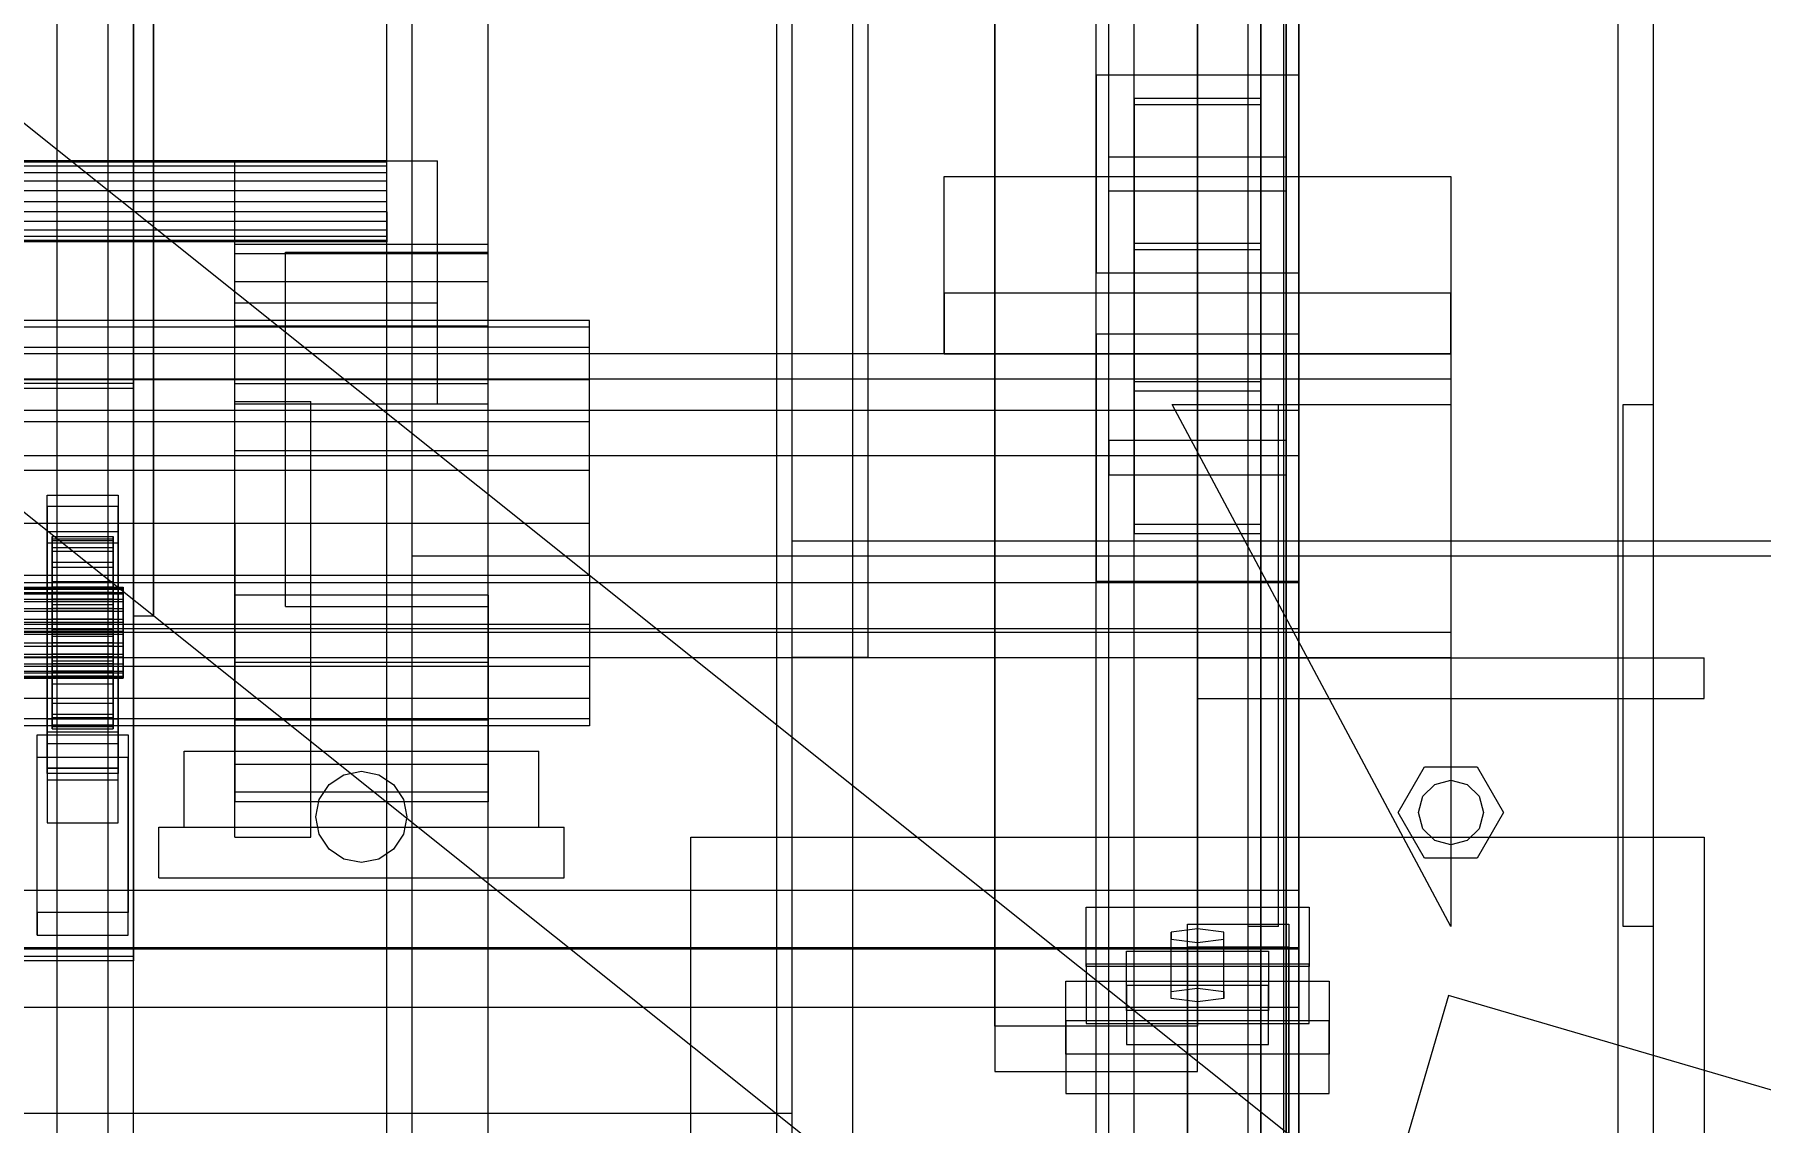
# Model space of a CAD drawing. Header units: millimetres. Extents: x -1970 to 59977, y -50268 to 6837.
# Drawn here: x 1250.5 to 1591.1, y -35101.8 to -34887.1 of the extents above; entities that cross this region are included whole.
import ezdxf

# ---------------------------------------------------------------- set-up
doc = ezdxf.new("R2010")
doc.units = ezdxf.units.MM
for name, color, linetype, lineweight in [('COTAS_P', 1, 'Continuous', 0), ('frontal_C03', 7, 'Continuous', 0), ('frontal_C04', 7, 'Continuous', 0), ('frontal_secador', 7, 'Continuous', 0), ('frontal_tolva', 7, 'Continuous', 0)]:
    doc.layers.add(name, color=color, linetype=linetype, lineweight=lineweight)
doc.dimstyles.new('R19_100', dxfattribs={"dimtxt": 250, "dimasz": 150, "dimexe": 150, "dimexo": 80, "dimgap": 100, "dimtad": 1, "dimtih": 1, "dimtoh": 1, "dimdsep": 46, "dimcen": 0.09, "dimadec": 0, "dimazin": 0, "dimtfac": 1, "dimtdec": 4, "dimtofl": 0, "dimtmove": 0, "dimatfit": 3, "dimfxl": 1, "dimtolj": 1, "dimtzin": 0, "dimarcsym": 0})

# ---------------------------------------------------------------- blocks, each defined once
blk = doc.blocks.new('*D37')
at = {"layer": 'COTAS_P', "color": 0, "lineweight": -2, "transparency": 16777216}
for p, q in [((-1750, -35420), (-1750, -34450)), ((2600, -35420), (2600, -34450)), ((-1600, -34600), (2450, -34600))]:
    blk.add_line(p, q, dxfattribs=at)
at = {"layer": 'COTAS_P', "color": 0, "transparency": 16777216}
for points in [[(-1600, -34575), (-1600, -34625), (-1750, -34600)], [(2450, -34575), (2450, -34625), (2600, -34600)]]:
    blk.add_solid(points, dxfattribs=at)
at = {"layer": 'Defpoints', "color": 0, "transparency": 16777216}
for p in [(2600, -34600), (-1750, -35500), (2600, -35500)]:
    blk.add_point(p, dxfattribs=at)

msp = doc.modelspace()

# ---------------------------------------------------------------- linework, layer by layer
at = {"layer": 'frontal_C03'}
for p, q in [((1270, -35001.792), (1270, -32441.623)), ((1274, -32441.623), (1274, -35001.792)), ((1490, -35975), (1490, -32996.942)), ((1497, -35975), (1497, -32996.942)), ((1563, -35975), (1563, -32996.942)), ((1570, -35975), (1570, -32996.942)), ((1490, -35975), (1490, -33266.434)), ((1497, -35975), (1497, -33266.434)), ((1563, -35975), (1563, -33266.434)), ((1570, -35975), (1570, -33266.434)), ((1490, -35975), (1490, -33805.417)), ((1497, -35975), (1497, -33805.417)), ((1563, -35975), (1563, -33805.417)), ((1570, -35975), (1570, -33805.417)), ((1467.5, -34957.413), (1467.5, -34362.453)), ((1492.5, -34362.453), (1492.5, -34957.413)), ((1467.5, -34983.77), (1467.5, -34388.81)), ((1492.5, -34983.77), (1492.5, -34388.81)), ((1490, -35975), (1490, -34411.773)), ((1497, -35975), (1497, -34411.773)), ((1563, -35975), (1563, -34411.773)), ((1570, -35975), (1570, -34411.773)), ((1460, -34895.125), (1460, -34625.634)), ((1500, -34625.634), (1500, -34895.125)), ((1462.5, -34967.223), (1462.5, -34641.754)), ((1497.5, -34641.754), (1497.5, -34967.223)), ((1462.5, -34973.96), (1462.5, -34648.492)), ((1497.5, -34973.96), (1497.5, -34648.492)), ((1460, -34934.104), (1460, -34664.612)), ((1500, -34934.104), (1500, -34664.612)), ((1460, -34946.23), (1460, -34676.738)), ((1500, -34676.738), (1500, -34946.23)), ((1460, -34994.953), (1460, -34725.461)), ((1500, -34994.953), (1500, -34725.461)), ((1440, -35082.782), (1440, -34735.876)), ((1480, -34735.876), (1480, -35082.782)), ((1440, -34744.859), (1440, -35091.765)), ((1480, -35091.765), (1480, -34744.859)), ((1270, -34875.113), (1270, -35001.792)), ((1274, -35001.792), (1274, -34875.113)), ((1500, -34895.125), (1460, -34895.125)), ((1460, -34895.125), (1460, -34934.104)), ((1460, -35164.617), (1460, -34895.125)), ((1500, -34934.104), (1500, -34895.125)), ((1500, -34895.125), (1500, -35164.617)), ((1467.5, -34929.599), (1467.5, -34899.63)), ((1467.5, -34899.63), (1492.5, -34899.63)), ((1467.5, -34899.63), (1467.5, -34955.607)), ((1492.5, -34900.942), (1467.5, -34900.942)), ((1467.5, -34900.942), (1467.5, -34928.287)), ((1467.5, -35404.303), (1467.5, -34900.942)), ((1492.5, -34899.63), (1492.5, -34929.599)), ((1492.5, -34955.607), (1492.5, -34899.63)), ((1492.5, -34928.287), (1492.5, -34900.942)), ((1492.5, -34900.942), (1492.5, -35404.303)), ((1462.5, -34917.983), (1462.5, -34911.246)), ((1462.5, -34911.246), (1497.5, -34911.246)), ((1462.5, -35236.714), (1462.5, -34911.246)), ((1497.5, -34911.246), (1497.5, -34917.983)), ((1497.5, -34911.246), (1497.5, -35236.714)), ((1430, -34938.129), (1430, -34915.082)), ((1430, -34915.082), (1530, -34915.082)), ((1430, -34950.129), (1430, -34915.082)), ((1530, -34915.082), (1530, -34938.129)), ((1530, -34915.082), (1530, -34950.129)), ((1497.5, -34917.983), (1462.5, -34917.983)), ((1462.5, -35243.452), (1462.5, -34917.983)), ((1497.5, -35243.452), (1497.5, -34917.983)), ((1467.5, -34928.287), (1492.5, -34928.287)), ((1467.5, -35431.648), (1467.5, -34928.287)), ((1492.5, -34929.599), (1467.5, -34929.599)), ((1467.5, -34929.599), (1467.5, -34985.576)), ((1492.5, -35431.648), (1492.5, -34928.287)), ((1492.5, -34929.599), (1492.5, -34985.576)), ((1460, -34934.104), (1500, -34934.104)), ((1460, -35203.595), (1460, -34934.104)), ((1500, -35203.595), (1500, -34934.104)), ((1530, -34938.129), (1430, -34938.129)), ((1430, -34938.129), (1430, -34950.129)), ((1530, -34950.129), (1530, -34938.129)), ((1500, -34946.23), (1460, -34946.23)), ((1460, -34946.23), (1460, -34994.953)), ((1460, -35215.722), (1460, -34946.23)), ((1500, -34994.953), (1500, -34946.23)), ((1500, -34946.23), (1500, -35215.722)), ((1530, -34950.129), (-1530, -34950.129)), ((1430, -34950.129), (1530, -34950.129)), ((1530, -34950.129), (1530, -34955.129)), ((1530, -34955.129), (-1530, -34955.129)), ((1270, -34955.96), (-1270, -34955.96)), ((-1270, -34956.859), (1270, -34956.859)), ((1270, -35068.997), (1270, -34955.96)), ((1270, -34956.859), (1270, -34955.96)), ((1270, -34956.859), (1270, -35069.896)), ((1492.5, -34955.607), (1467.5, -34955.607)), ((1467.5, -34955.607), (1467.5, -34985.576)), ((1492.5, -34985.576), (1492.5, -34955.607)), ((1530, -34955.129), (1530, -35005.129)), ((1467.5, -34983.77), (1467.5, -34957.413)), ((1467.5, -34957.413), (1492.5, -34957.413)), ((1530, -35063.129), (1475, -34960.129)), ((1475, -34960.129), (1530, -34960.129)), ((1490, -35063.129), (1490, -34960.129)), ((1490, -34960.129), (1496, -34960.129)), ((1492.5, -34957.413), (1492.5, -34983.77)), ((1496, -35063.129), (1496, -34960.129)), ((1530, -34960.129), (1530, -35063.129)), ((1564, -35063.129), (1564, -34960.129)), ((1564, -34960.129), (1570, -34960.129)), ((1570, -35063.129), (1570, -34960.129)), ((-1500, -34961.228), (1500, -34961.228)), ((1500, -34961.228), (1500, -34970.211)), ((1500, -34961.228), (1500, -34995.334)), ((1497.5, -34967.223), (1462.5, -34967.223)), ((1462.5, -34967.223), (1462.5, -34973.96)), ((1497.5, -34973.96), (1497.5, -34967.223)), ((1500, -34970.211), (-1500, -34970.211)), ((1500, -35004.317), (1500, -34970.211)), ((1462.5, -34973.96), (1497.5, -34973.96)), ((1253, -34980.252), (1253, -34978.007)), ((1253, -34978.007), (1267, -34978.007)), ((1253, -35024.781), (1253, -34978.007)), ((1267, -34980.252), (1253, -34980.252)), ((1253, -34980.252), (1253, -35027.026)), ((1267, -34978.007), (1267, -34980.252)), ((1267, -34978.007), (1267, -35024.781)), ((1267, -35027.026), (1267, -34980.252)), ((1492.5, -34983.77), (1467.5, -34983.77)), ((1253, -34987.439), (1253, -34985.193)), ((1253, -34985.193), (1267, -34985.193)), ((1253, -35031.967), (1253, -34985.193)), ((1267, -34987.439), (1253, -34987.439)), ((1253, -34987.439), (1253, -35034.213)), ((1254, -34996.141), (1254, -34986.147)), ((1254, -34986.147), (1254, -34986.968)), ((1254, -34986.147), (1266, -34986.147)), ((1254, -34986.621), (1254, -34986.147)), ((1254, -34996.365), (1254, -34986.621)), ((1254, -34986.621), (1266, -34986.621)), ((1254, -34988.356), (1254, -34986.621)), ((1254, -34996.53), (1254, -34986.968)), ((1254, -34986.968), (1254, -34989.026)), ((1254, -34986.968), (1266, -34986.968)), ((1266, -34986.968), (1266, -34986.147)), ((1266, -34986.147), (1266, -34996.141)), ((1266, -34986.147), (1266, -34986.621)), ((1266, -34986.621), (1266, -34996.365)), ((1266, -34986.621), (1266, -34988.356)), ((1266, -34989.026), (1266, -34986.968)), ((1266, -34986.968), (1266, -34996.53)), ((1267, -34985.193), (1267, -34987.439)), ((1267, -34985.193), (1267, -35031.967)), ((1267, -35034.213), (1267, -34987.439)), ((1467.5, -34985.576), (1492.5, -34985.576)), ((1254, -34997.187), (1254, -34988.356)), ((1254, -34988.356), (1266, -34988.356)), ((1254, -34991.235), (1254, -34988.356)), ((1254, -34997.505), (1254, -34989.026)), ((1254, -34989.026), (1254, -34992.183)), ((1254, -34989.026), (1266, -34989.026)), ((1266, -34988.356), (1266, -34997.187)), ((1266, -34988.356), (1266, -34991.235)), ((1266, -34992.183), (1266, -34989.026)), ((1266, -34989.026), (1266, -34997.505)), ((1254, -34998.551), (1254, -34991.235)), ((1254, -34991.235), (1266, -34991.235)), ((1254, -34995.061), (1254, -34991.235)), ((1254, -34999), (1254, -34992.183)), ((1254, -34992.183), (1254, -34996.222)), ((1254, -34992.183), (1266, -34992.183)), ((1266, -34991.235), (1266, -34998.551)), ((1266, -34991.235), (1266, -34995.061)), ((1266, -34996.222), (1266, -34992.183)), ((1266, -34992.183), (1266, -34999)), ((1500, -34995.334), (-1500, -34995.334)), ((-1268, -34996.141), (1268, -34996.141)), ((-1268, -34996.365), (1268, -34996.365)), ((-1268, -34996.53), (1268, -34996.53)), ((-1268, -34997.187), (1268, -34997.187)), ((-1268, -34997.505), (1268, -34997.505)), ((1254, -35000.363), (1254, -34995.061)), ((1254, -34995.061), (1266, -34995.061)), ((1254, -34999.573), (1254, -34995.061)), ((1254, -34996.53), (1254, -34996.141)), ((1266, -34996.141), (1254, -34996.141)), ((1254, -34996.141), (1254, -34996.365)), ((1254, -35000.913), (1254, -34996.222)), ((1254, -34996.222), (1254, -35000.868)), ((1254, -34996.222), (1266, -34996.222)), ((1266, -34996.365), (1254, -34996.365)), ((1254, -34996.365), (1254, -34997.187)), ((1254, -34997.505), (1254, -34996.53)), ((1266, -34996.53), (1254, -34996.53)), ((1266, -34997.187), (1254, -34997.187)), ((1254, -34997.187), (1254, -34998.551)), ((1254, -34999), (1254, -34997.505)), ((1266, -34997.505), (1254, -34997.505)), ((1266, -34995.061), (1266, -35000.363)), ((1266, -34995.061), (1266, -34999.573)), ((1266, -34996.141), (1266, -34996.53)), ((1266, -34996.365), (1266, -34996.141)), ((1266, -35000.868), (1266, -34996.222)), ((1266, -34996.222), (1266, -35000.913)), ((1266, -34997.187), (1266, -34996.365)), ((1266, -34996.53), (1266, -34997.505)), ((1266, -34998.551), (1266, -34997.187)), ((1266, -34997.505), (1266, -34999)), ((1268, -34996.53), (1268, -34996.141)), ((1268, -34996.141), (1268, -34996.365)), ((1268, -34996.365), (1268, -34997.187)), ((1268, -34997.505), (1268, -34996.53)), ((1268, -34997.187), (1268, -34998.551)), ((1268, -34999), (1268, -34997.505)), ((1460, -34994.953), (1500, -34994.953)), ((1460, -35264.444), (1460, -34994.953)), ((1500, -35264.444), (1500, -34994.953)), ((1500, -35004.317), (1500, -34995.334)), ((-1268, -34998.551), (1268, -34998.551)), ((-1268, -34999), (1268, -34999)), ((-1268, -35000.363), (1268, -35000.363)), ((-1268, -35000.913), (1268, -35000.913)), ((1266, -34998.551), (1254, -34998.551)), ((1254, -34998.551), (1254, -35000.363)), ((1254, -35000.913), (1254, -34999)), ((1266, -34999), (1254, -34999)), ((1254, -35002.501), (1254, -34999.573)), ((1254, -34999.573), (1266, -34999.573)), ((1254, -35004.465), (1254, -34999.573)), ((1266, -35000.363), (1254, -35000.363)), ((1254, -35000.363), (1254, -35002.501)), ((1254, -35000.868), (1254, -35003.114)), ((1266, -35000.868), (1254, -35000.868)), ((1254, -35000.868), (1254, -35005.806)), ((1254, -35003.114), (1254, -35000.913)), ((1266, -35000.913), (1254, -35000.913)), ((1266, -35000.363), (1266, -34998.551)), ((1266, -34999), (1266, -35000.913)), ((1266, -34999.573), (1266, -35002.501)), ((1266, -34999.573), (1266, -35004.465)), ((1266, -35002.501), (1266, -35000.363)), ((1266, -35003.114), (1266, -35000.868)), ((1266, -35005.806), (1266, -35000.868)), ((1266, -35000.913), (1266, -35003.114)), ((1268, -34998.551), (1268, -35000.363)), ((1268, -35000.913), (1268, -34999)), ((1268, -35000.363), (1268, -35002.501)), ((1268, -35003.114), (1268, -35000.913)), ((-1500, -35004.317), (1500, -35004.317)), ((-1268, -35002.501), (1268, -35002.501)), ((1268, -35003.114), (-1268, -35003.114)), ((1266, -35002.501), (1254, -35002.501)), ((1254, -35002.501), (1254, -35004.818)), ((1254, -35003.114), (1266, -35003.114)), ((1254, -35005.453), (1254, -35003.114)), ((1254, -35004.818), (1254, -35004.465)), ((1254, -35004.465), (1266, -35004.465)), ((1254, -35009.402), (1254, -35004.465)), ((1266, -35004.818), (1266, -35002.501)), ((1266, -35003.114), (1266, -35005.453)), ((1266, -35004.465), (1266, -35004.818)), ((1266, -35004.465), (1266, -35009.402)), ((1268, -35002.501), (1268, -35004.818)), ((1268, -35005.453), (1268, -35003.114)), ((1270, -35001.792), (1274, -35001.792)), ((1530, -35005.129), (-1530, -35005.129)), ((-1268, -35004.818), (1268, -35004.818)), ((-1268, -35005.453), (1268, -35005.453)), ((-1268, -35007.156), (1268, -35007.156)), ((-1268, -35007.77), (1268, -35007.77)), ((1266, -35004.818), (1254, -35004.818)), ((1254, -35004.818), (1254, -35007.156)), ((1254, -35007.77), (1254, -35005.453)), ((1254, -35005.453), (1254, -35005.806)), ((1266, -35005.453), (1254, -35005.453)), ((1254, -35005.806), (1254, -35010.697)), ((1254, -35005.806), (1266, -35005.806)), ((1254, -35007.156), (1254, -35009.402)), ((1266, -35007.156), (1254, -35007.156)), ((1254, -35007.156), (1254, -35009.357)), ((1254, -35009.907), (1254, -35007.77)), ((1254, -35007.77), (1254, -35010.697)), ((1266, -35007.77), (1254, -35007.77)), ((1266, -35007.156), (1266, -35004.818)), ((1266, -35005.806), (1266, -35005.453)), ((1266, -35005.453), (1266, -35007.77)), ((1266, -35010.697), (1266, -35005.806)), ((1266, -35009.402), (1266, -35007.156)), ((1266, -35009.357), (1266, -35007.156)), ((1266, -35010.697), (1266, -35007.77)), ((1266, -35007.77), (1266, -35009.907)), ((1268, -35004.818), (1268, -35007.156)), ((1268, -35007.77), (1268, -35005.453)), ((1268, -35007.156), (1268, -35009.357)), ((1268, -35009.907), (1268, -35007.77)), ((1530, -35005.129), (1530, -35010.129)), ((1530, -35010.129), (-1530, -35010.129)), ((-1268, -35009.357), (1268, -35009.357)), ((-1268, -35009.907), (1268, -35009.907)), ((-1268, -35011.271), (1268, -35011.271)), ((1254, -35009.357), (1254, -35014.049)), ((1266, -35009.357), (1254, -35009.357)), ((1254, -35009.357), (1254, -35011.271)), ((1254, -35009.402), (1266, -35009.402)), ((1254, -35014.049), (1254, -35009.402)), ((1254, -35011.72), (1254, -35009.907)), ((1254, -35009.907), (1254, -35015.21)), ((1266, -35009.907), (1254, -35009.907)), ((1254, -35010.697), (1254, -35015.21)), ((1254, -35010.697), (1266, -35010.697)), ((1254, -35011.271), (1254, -35018.088)), ((1266, -35011.271), (1254, -35011.271)), ((1254, -35011.271), (1254, -35012.766)), ((1266, -35014.049), (1266, -35009.357)), ((1266, -35011.271), (1266, -35009.357)), ((1266, -35009.402), (1266, -35014.049)), ((1266, -35015.21), (1266, -35009.907)), ((1266, -35009.907), (1266, -35011.72)), ((1266, -35015.21), (1266, -35010.697)), ((1266, -35018.088), (1266, -35011.271)), ((1266, -35012.766), (1266, -35011.271)), ((1268, -35009.357), (1268, -35011.271)), ((1268, -35011.72), (1268, -35009.907)), ((1268, -35011.271), (1268, -35012.766)), ((1480, -35010.129), (1580, -35010.129)), ((1480, -35018.129), (1480, -35010.129)), ((1580, -35018.129), (1580, -35010.129)), ((-1268, -35011.72), (1268, -35011.72)), ((-1268, -35012.766), (1268, -35012.766)), ((-1268, -35013.083), (1268, -35013.083)), ((-1268, -35013.741), (1268, -35013.741)), ((-1268, -35013.905), (1268, -35013.905)), ((-1268, -35014.13), (1268, -35014.13)), ((1254, -35013.083), (1254, -35011.72)), ((1254, -35011.72), (1254, -35019.036)), ((1266, -35011.72), (1254, -35011.72)), ((1254, -35012.766), (1254, -35021.244)), ((1266, -35012.766), (1254, -35012.766)), ((1254, -35012.766), (1254, -35013.741)), ((1254, -35013.905), (1254, -35013.083)), ((1254, -35013.083), (1254, -35021.915)), ((1266, -35013.083), (1254, -35013.083)), ((1254, -35013.741), (1254, -35023.303)), ((1266, -35013.741), (1254, -35013.741)), ((1254, -35013.741), (1254, -35014.13)), ((1254, -35014.13), (1254, -35013.905)), ((1254, -35013.905), (1254, -35023.65)), ((1266, -35013.905), (1254, -35013.905)), ((1254, -35014.049), (1266, -35014.049)), ((1254, -35018.088), (1254, -35014.049)), ((1254, -35014.13), (1254, -35024.123)), ((1266, -35014.13), (1254, -35014.13)), ((1266, -35019.036), (1266, -35011.72)), ((1266, -35011.72), (1266, -35013.083)), ((1266, -35021.244), (1266, -35012.766)), ((1266, -35013.741), (1266, -35012.766)), ((1266, -35021.915), (1266, -35013.083)), ((1266, -35013.083), (1266, -35013.905)), ((1266, -35023.303), (1266, -35013.741)), ((1266, -35014.13), (1266, -35013.741)), ((1266, -35023.65), (1266, -35013.905)), ((1266, -35013.905), (1266, -35014.13)), ((1266, -35014.049), (1266, -35018.088)), ((1266, -35024.123), (1266, -35014.13)), ((1268, -35013.083), (1268, -35011.72)), ((1268, -35012.766), (1268, -35013.741)), ((1268, -35013.905), (1268, -35013.083)), ((1268, -35013.741), (1268, -35014.13)), ((1268, -35014.13), (1268, -35013.905)), ((1254, -35015.21), (1254, -35019.036)), ((1254, -35015.21), (1266, -35015.21)), ((1254, -35018.088), (1266, -35018.088)), ((1254, -35021.244), (1254, -35018.088)), ((1266, -35019.036), (1266, -35015.21)), ((1266, -35018.088), (1266, -35021.244)), ((1480, -35018.129), (1580, -35018.129)), ((1490, -35018.129), (1497, -35018.129)), ((1490, -35975), (1490, -35018.129)), ((1497, -35975), (1497, -35018.129)), ((1497, -35018.129), (1563, -35018.129)), ((1563, -35018.129), (1570, -35018.129)), ((1563, -35975), (1563, -35018.129)), ((1570, -35975), (1570, -35018.129)), ((1254, -35019.036), (1254, -35021.915)), ((1254, -35019.036), (1266, -35019.036)), ((1254, -35021.244), (1266, -35021.244)), ((1254, -35023.303), (1254, -35021.244)), ((1266, -35021.915), (1266, -35019.036)), ((1266, -35021.244), (1266, -35023.303)), ((1253, -35032.938), (1253, -35022.158)), ((1253, -35022.158), (1267, -35022.158)), ((1253, -35031.902), (1253, -35022.158)), ((1267, -35024.781), (1253, -35024.781)), ((1253, -35024.781), (1253, -35027.026)), ((1254, -35021.915), (1254, -35023.65)), ((1254, -35021.915), (1266, -35021.915)), ((1254, -35023.303), (1266, -35023.303)), ((1254, -35024.123), (1254, -35023.303)), ((1254, -35023.65), (1254, -35024.123)), ((1254, -35023.65), (1266, -35023.65)), ((1254, -35024.123), (1266, -35024.123)), ((1266, -35023.65), (1266, -35021.915)), ((1266, -35023.303), (1266, -35024.123)), ((1266, -35024.123), (1266, -35023.65)), ((1267, -35022.158), (1267, -35032.938)), ((1267, -35022.158), (1267, -35031.902)), ((1267, -35027.026), (1267, -35024.781)), ((1251, -35029.794), (1251, -35025.302)), ((1251, -35025.302), (1269, -35025.302)), ((1251, -35060.382), (1251, -35025.302)), ((1253, -35027.026), (1267, -35027.026)), ((1269, -35025.302), (1269, -35029.794)), ((1269, -35025.302), (1269, -35060.382)), ((1269, -35029.794), (1251, -35029.794)), ((1251, -35064.874), (1251, -35029.794)), ((1267, -35031.902), (1253, -35031.902)), ((1253, -35031.902), (1253, -35042.682)), ((1267, -35031.967), (1253, -35031.967)), ((1253, -35031.967), (1253, -35034.213)), ((1267, -35042.682), (1267, -35031.902)), ((1267, -35034.213), (1267, -35031.967)), ((1269, -35064.874), (1269, -35029.794)), ((1519.6, -35040.629), (1524.8, -35031.622)), ((1524.8, -35031.622), (1535.2, -35031.622)), ((1535.2, -35031.622), (1540.4, -35040.629)), ((1267, -35032.938), (1253, -35032.938)), ((1253, -35032.938), (1253, -35042.682)), ((1253, -35034.213), (1267, -35034.213)), ((1267, -35042.682), (1267, -35032.938)), ((1524.457, -35037.429), (1526.8, -35035.086)), ((1526.8, -35035.086), (1530, -35034.229)), ((1530, -35034.229), (1533.2, -35035.086)), ((1533.2, -35035.086), (1535.543, -35037.429)), ((1523.6, -35040.629), (1524.457, -35037.429)), ((1535.543, -35037.429), (1536.4, -35040.629)), ((1524.8, -35049.635), (1519.6, -35040.629)), ((1524.457, -35043.829), (1523.6, -35040.629)), ((1540.4, -35040.629), (1535.2, -35049.635)), ((1536.4, -35040.629), (1535.543, -35043.829)), ((1253, -35042.682), (1267, -35042.682)), ((1526.8, -35046.171), (1524.457, -35043.829)), ((1535.543, -35043.829), (1533.2, -35046.171)), ((1530, -35047.029), (1526.8, -35046.171)), ((1533.2, -35046.171), (1530, -35047.029)), ((1535.2, -35049.635), (1524.8, -35049.635)), ((-1500, -35055.95), (1500, -35055.95)), ((1500, -35055.95), (1500, -35067.358)), ((1500, -35055.95), (1500, -35067.643)), ((1269, -35060.382), (1251, -35060.382)), ((1251, -35060.382), (1251, -35064.874)), ((1269, -35064.874), (1269, -35060.382)), ((1458, -35070.566), (1458, -35059.337)), ((1458, -35059.337), (1502, -35059.337)), ((1458, -35071.031), (1458, -35059.337)), ((1478, -35067.197), (1478, -35062.706)), ((1478, -35062.706), (1498, -35062.706)), ((1478, -35123.512), (1478, -35062.706)), ((1498, -35062.706), (1498, -35067.197)), ((1498, -35062.706), (1498, -35123.512)), ((1502, -35059.337), (1502, -35070.566)), ((1502, -35059.337), (1502, -35071.031)), ((1251, -35064.874), (1269, -35064.874)), ((1480, -35063.604), (1474.804, -35064.278)), ((1474.804, -35064.278), (1474.804, -35065.625)), ((1474.804, -35075.971), (1474.804, -35064.278)), ((1474.804, -35065.625), (1480, -35066.299)), ((1474.804, -35077.319), (1474.804, -35065.625)), ((1485.196, -35064.278), (1480, -35063.604)), ((1480, -35075.298), (1480, -35063.604)), ((1480, -35066.299), (1485.196, -35065.625)), ((1485.196, -35065.625), (1485.196, -35064.278)), ((1485.196, -35075.971), (1485.196, -35064.278)), ((1485.196, -35077.319), (1485.196, -35065.625)), ((1496, -35063.129), (1490, -35063.129)), ((1570, -35063.129), (1564, -35063.129)), ((1500, -35067.358), (-1500, -35067.358)), ((1500, -35067.643), (-1500, -35067.643)), ((-1270, -35068.997), (1270, -35068.997)), ((1270, -35069.896), (1270, -35068.997)), ((1466, -35074.767), (1466, -35068.03)), ((1466, -35068.03), (1494, -35068.03)), ((1466, -35079.723), (1466, -35068.03)), ((1498, -35067.197), (1478, -35067.197)), ((1478, -35067.197), (1478, -35128.003)), ((1480, -35066.299), (1480, -35077.992)), ((1494, -35068.03), (1494, -35074.767)), ((1494, -35068.03), (1494, -35079.723)), ((1498, -35128.003), (1498, -35067.197)), ((1500, -35079.051), (1500, -35067.358)), ((1500, -35079.051), (1500, -35067.643)), ((1270, -35069.896), (-1270, -35069.896)), ((1502, -35070.566), (1458, -35070.566)), ((1458, -35070.566), (1458, -35082.259)), ((1502, -35071.031), (1458, -35071.031)), ((1458, -35071.031), (1458, -35082.259)), ((1502, -35082.259), (1502, -35070.566)), ((1502, -35082.259), (1502, -35071.031)), ((1454, -35088.329), (1454, -35073.956)), ((1454, -35073.956), (1506, -35073.956)), ((1454, -35081.752), (1454, -35073.956)), ((1494, -35074.767), (1466, -35074.767)), ((1466, -35074.767), (1466, -35086.46)), ((1474.804, -35075.971), (1480, -35075.298)), ((1474.804, -35077.319), (1474.804, -35075.971)), ((1480, -35075.298), (1485.196, -35075.971)), ((1485.196, -35075.971), (1485.196, -35077.319)), ((1494, -35086.46), (1494, -35074.767)), ((1506, -35073.956), (1506, -35088.329)), ((1506, -35073.956), (1506, -35081.752)), ((-1500, -35079.051), (1500, -35079.051)), ((1494, -35079.723), (1466, -35079.723)), ((1466, -35079.723), (1466, -35086.46)), ((1480, -35077.992), (1474.804, -35077.319)), ((1485.196, -35077.319), (1480, -35077.992)), ((1494, -35086.46), (1494, -35079.723)), ((1480, -35082.782), (1440, -35082.782)), ((1440, -35082.782), (1440, -35091.765)), ((1506, -35081.752), (1454, -35081.752)), ((1454, -35081.752), (1454, -35096.125)), ((1458, -35082.259), (1502, -35082.259)), ((1480, -35091.765), (1480, -35082.782)), ((1506, -35096.125), (1506, -35081.752)), ((1466, -35086.46), (1494, -35086.46)), ((1506, -35088.329), (1454, -35088.329)), ((1454, -35088.329), (1454, -35096.125)), ((1506, -35096.125), (1506, -35088.329)), ((1440, -35091.765), (1480, -35091.765)), ((1454, -35096.125), (1506, -35096.125))]:
    msp.add_line(p, q, dxfattribs=at)
at = {"layer": 'frontal_C04'}
for p, q in [((1380, -35045.5), (1580, -35045.5)), ((1380, -35309.5), (1380, -35045.5)), ((1580, -35045.5), (1580, -35309.5)), ((1529.541, -35076.741), (1470.459, -35278.259)), ((2629.541, -35399.241), (1529.541, -35076.741))]:
    msp.add_line(p, q, dxfattribs=at)
at = {"layer": 'frontal_secador'}
for p, q in [((1340, -36000), (1340, -33000)), ((1400, -36000), (1400, -33000)), ((1265, -35980), (1265, -33075)), ((1270, -35980), (1270, -33075)), ((1320, -35980), (1320, -33075)), ((1325, -36000), (1325, -33075)), ((1325, -35980), (1325, -33075)), ((1397, -35940), (1397, -33075)), ((1400, -36000), (1400, -33075)), ((1400, -35940), (1400, -33075)), ((1400, -36000), (1400, -33250)), ((1400, -35140), (1400, -34540)), ((1412, -35140), (1412, -34540)), ((1400, -35134), (1400, -34546)), ((1255, -35200), (1255, -34550)), ((1320, -35200), (1320, -34550)), ((1325, -35200), (1325, -34550)), ((1400, -34990), (1400, -34600)), ((1415, -34990), (1415, -34600)), ((1400, -34987), (1400, -34603)), ((1400, -35100), (1400, -34650)), ((1320, -34912), (-1320, -34912)), ((1320, -34912.273), (-1320, -34912.273)), ((1290, -34912), (1330, -34912)), ((1290, -34940), (1290, -34912)), ((1320, -34912.273), (1320, -34912)), ((1320, -34913.072), (1320, -34912.273)), ((1330, -34940), (1330, -34912)), ((1320, -34913.072), (-1320, -34913.072)), ((1320, -34914.343), (-1320, -34914.343)), ((1320, -34916), (-1320, -34916)), ((1320, -34914.343), (1320, -34913.072)), ((1320, -34916), (1320, -34914.343)), ((1320, -34917.929), (1320, -34916)), ((1320, -34917.929), (-1320, -34917.929)), ((1320, -34920), (1320, -34917.929)), ((-1320, -34920), (1320, -34920)), ((1320, -34922.071), (-1320, -34922.071)), ((1320, -34922.071), (1320, -34920)), ((1320, -34922.071), (1320, -34924)), ((1320, -34924), (-1320, -34924)), ((1320, -34925.657), (-1320, -34925.657)), ((1320, -34924), (1320, -34925.657)), ((1320, -34925.657), (1320, -34926.928)), ((1320, -34926.928), (-1320, -34926.928)), ((1320, -34927.727), (-1320, -34927.727)), ((1320, -34928), (-1320, -34928)), ((1290, -34930.374), (1290, -34928.5)), ((1340, -34928.5), (1290, -34928.5)), ((1320, -34926.928), (1320, -34927.727)), ((1320, -34927.727), (1320, -34928)), ((1340, -34930.374), (1340, -34928.5)), ((1290, -34935.869), (1290, -34930.374)), ((1340, -34930.374), (1290, -34930.374)), ((1300, -34930), (1340, -34930)), ((1300, -34960), (1300, -34930)), ((1340, -34960), (1340, -34930)), ((1340, -34935.869), (1340, -34930.374)), ((1290, -34944.609), (1290, -34935.869)), ((1340, -34935.869), (1290, -34935.869)), ((1340, -34944.609), (1340, -34935.869)), ((1290, -34940), (1330, -34940)), ((1290, -34960), (1290, -34940)), ((1330, -34960), (1330, -34940)), ((1360, -34943.5), (-1360, -34943.5)), ((1360, -34944.863), (1360, -34943.5)), ((1360, -34944.863), (-1360, -34944.863)), ((1290, -34956), (1290, -34944.609)), ((1340, -34944.609), (1290, -34944.609)), ((1340, -34956), (1340, -34944.609)), ((1360, -34948.859), (1360, -34944.863)), ((1360, -34948.859), (-1360, -34948.859)), ((1360, -34955.216), (1360, -34948.859)), ((1360, -34955.216), (-1360, -34955.216)), ((1290, -34969.265), (1290, -34956)), ((1340, -34956), (1290, -34956)), ((1340, -34969.265), (1340, -34956)), ((1360, -34963.5), (1360, -34955.216)), ((1290, -34959.5), (1305, -34959.5)), ((1290, -35045.5), (1290, -34959.5)), ((1290, -34960), (1330, -34960)), ((1300, -34960), (1340, -34960)), ((1300, -35000), (1300, -34960)), ((1305, -35045.5), (1305, -34959.5)), ((1340, -35000), (1340, -34960)), ((1360, -34963.5), (-1360, -34963.5)), ((1360, -34973.147), (1360, -34963.5)), ((1290, -34983.5), (1290, -34969.265)), ((1340, -34969.265), (1290, -34969.265)), ((1340, -34983.5), (1340, -34969.265)), ((1360, -34973.147), (-1360, -34973.147)), ((1360, -34983.5), (1360, -34973.147)), ((-1360, -34983.5), (1360, -34983.5)), ((1290, -34983.5), (1290, -34997.735)), ((1290, -34983.5), (1340, -34983.5)), ((1340, -34997.735), (1340, -34983.5)), ((1360, -34993.853), (1360, -34983.5)), ((1400, -34987), (1790, -34987)), ((1400, -34990), (1400, -34987)), ((1325, -34990), (1400, -34990)), ((1325, -36000), (1325, -34990)), ((1400, -36000), (1400, -34990)), ((1400, -34990), (1790, -34990)), ((1400, -34990), (1415, -34990)), ((1400, -35010), (1400, -34990)), ((1415, -35010), (1415, -34990)), ((1360, -34993.853), (-1360, -34993.853)), ((1360, -34993.853), (1360, -35003.5)), ((1290, -34997.735), (1290, -35011)), ((1340, -34997.735), (1290, -34997.735)), ((1340, -34997.735), (1340, -35011)), ((1300, -35000), (1340, -35000)), ((1360, -35003.5), (-1360, -35003.5)), ((1360, -35003.5), (1360, -35011.784)), ((1290, -35011), (1290, -35022.391)), ((1340, -35011), (1290, -35011)), ((1340, -35011), (1340, -35022.391)), ((1400, -35010), (1415, -35010)), ((1360, -35011.784), (-1360, -35011.784)), ((1360, -35011.784), (1360, -35018.141)), ((1360, -35018.141), (-1360, -35018.141)), ((1360, -35018.141), (1360, -35022.137)), ((1360, -35022.137), (-1360, -35022.137)), ((1360, -35023.5), (-1360, -35023.5)), ((1290, -35022.391), (1290, -35031.131)), ((1340, -35022.391), (1290, -35022.391)), ((1340, -35022.391), (1340, -35031.131)), ((1360, -35022.137), (1360, -35023.5)), ((1280, -35028.5), (1350, -35028.5)), ((1280, -35043.5), (1280, -35028.5)), ((1350, -35043.5), (1350, -35028.5)), ((1290, -35031.131), (1290, -35036.626)), ((1340, -35031.131), (1290, -35031.131)), ((1340, -35031.131), (1340, -35036.626)), ((1306.685, -35038.056), (1308.636, -35035.136)), ((1308.636, -35035.136), (1311.556, -35033.185)), ((1311.556, -35033.185), (1315, -35032.5)), ((1315, -35032.5), (1318.444, -35033.185)), ((1318.444, -35033.185), (1321.364, -35035.136)), ((1321.364, -35035.136), (1323.315, -35038.056)), ((1290, -35036.626), (1290, -35038.5)), ((1340, -35036.626), (1290, -35036.626)), ((1340, -35038.5), (1290, -35038.5)), ((1306, -35041.5), (1306.685, -35038.056)), ((1323.315, -35038.056), (1324, -35041.5)), ((1340, -35036.626), (1340, -35038.5)), ((1306.685, -35044.944), (1306, -35041.5)), ((1324, -35041.5), (1323.315, -35044.944)), ((1275, -35043.5), (1355, -35043.5)), ((1275, -35053.5), (1275, -35043.5)), ((1280, -35043.5), (1350, -35043.5)), ((1290, -35045.5), (1305, -35045.5)), ((1308.636, -35047.864), (1306.685, -35044.944)), ((1323.315, -35044.944), (1321.364, -35047.864)), ((1355, -35053.5), (1355, -35043.5)), ((1311.556, -35049.815), (1308.636, -35047.864)), ((1321.364, -35047.864), (1318.444, -35049.815)), ((1315, -35050.5), (1311.556, -35049.815)), ((1318.444, -35049.815), (1315, -35050.5)), ((1275, -35053.5), (1355, -35053.5)), ((-1400, -35100), (1400, -35100)), ((1250, -35100), (1400, -35100)), ((1400, -36000), (1400, -35100))]:
    msp.add_line(p, q, dxfattribs=at)
at = {"layer": 'frontal_tolva'}
for p, q in [((1763.733, -35316.567), (716.733, -34479.567)), ((1726.267, -35363.433), (679.267, -34526.433))]:
    msp.add_line(p, q, dxfattribs=at)

# ---------------------------------------------------------------- dimensions: what is measured, and where the dimension line sits
at = {"layer": 'COTAS_P'}
dim = msp.add_aligned_dim(p1=(-1750, -35500), p2=(2600, -35500), distance=900, text='<> P', dimstyle='R19_100', dxfattribs=at)
dim.commit()
dim.dimension.update_dxf_attribs({"geometry": '*D37', "text_midpoint": (425, -34600)})

doc.saveas('drawing.dxf')
